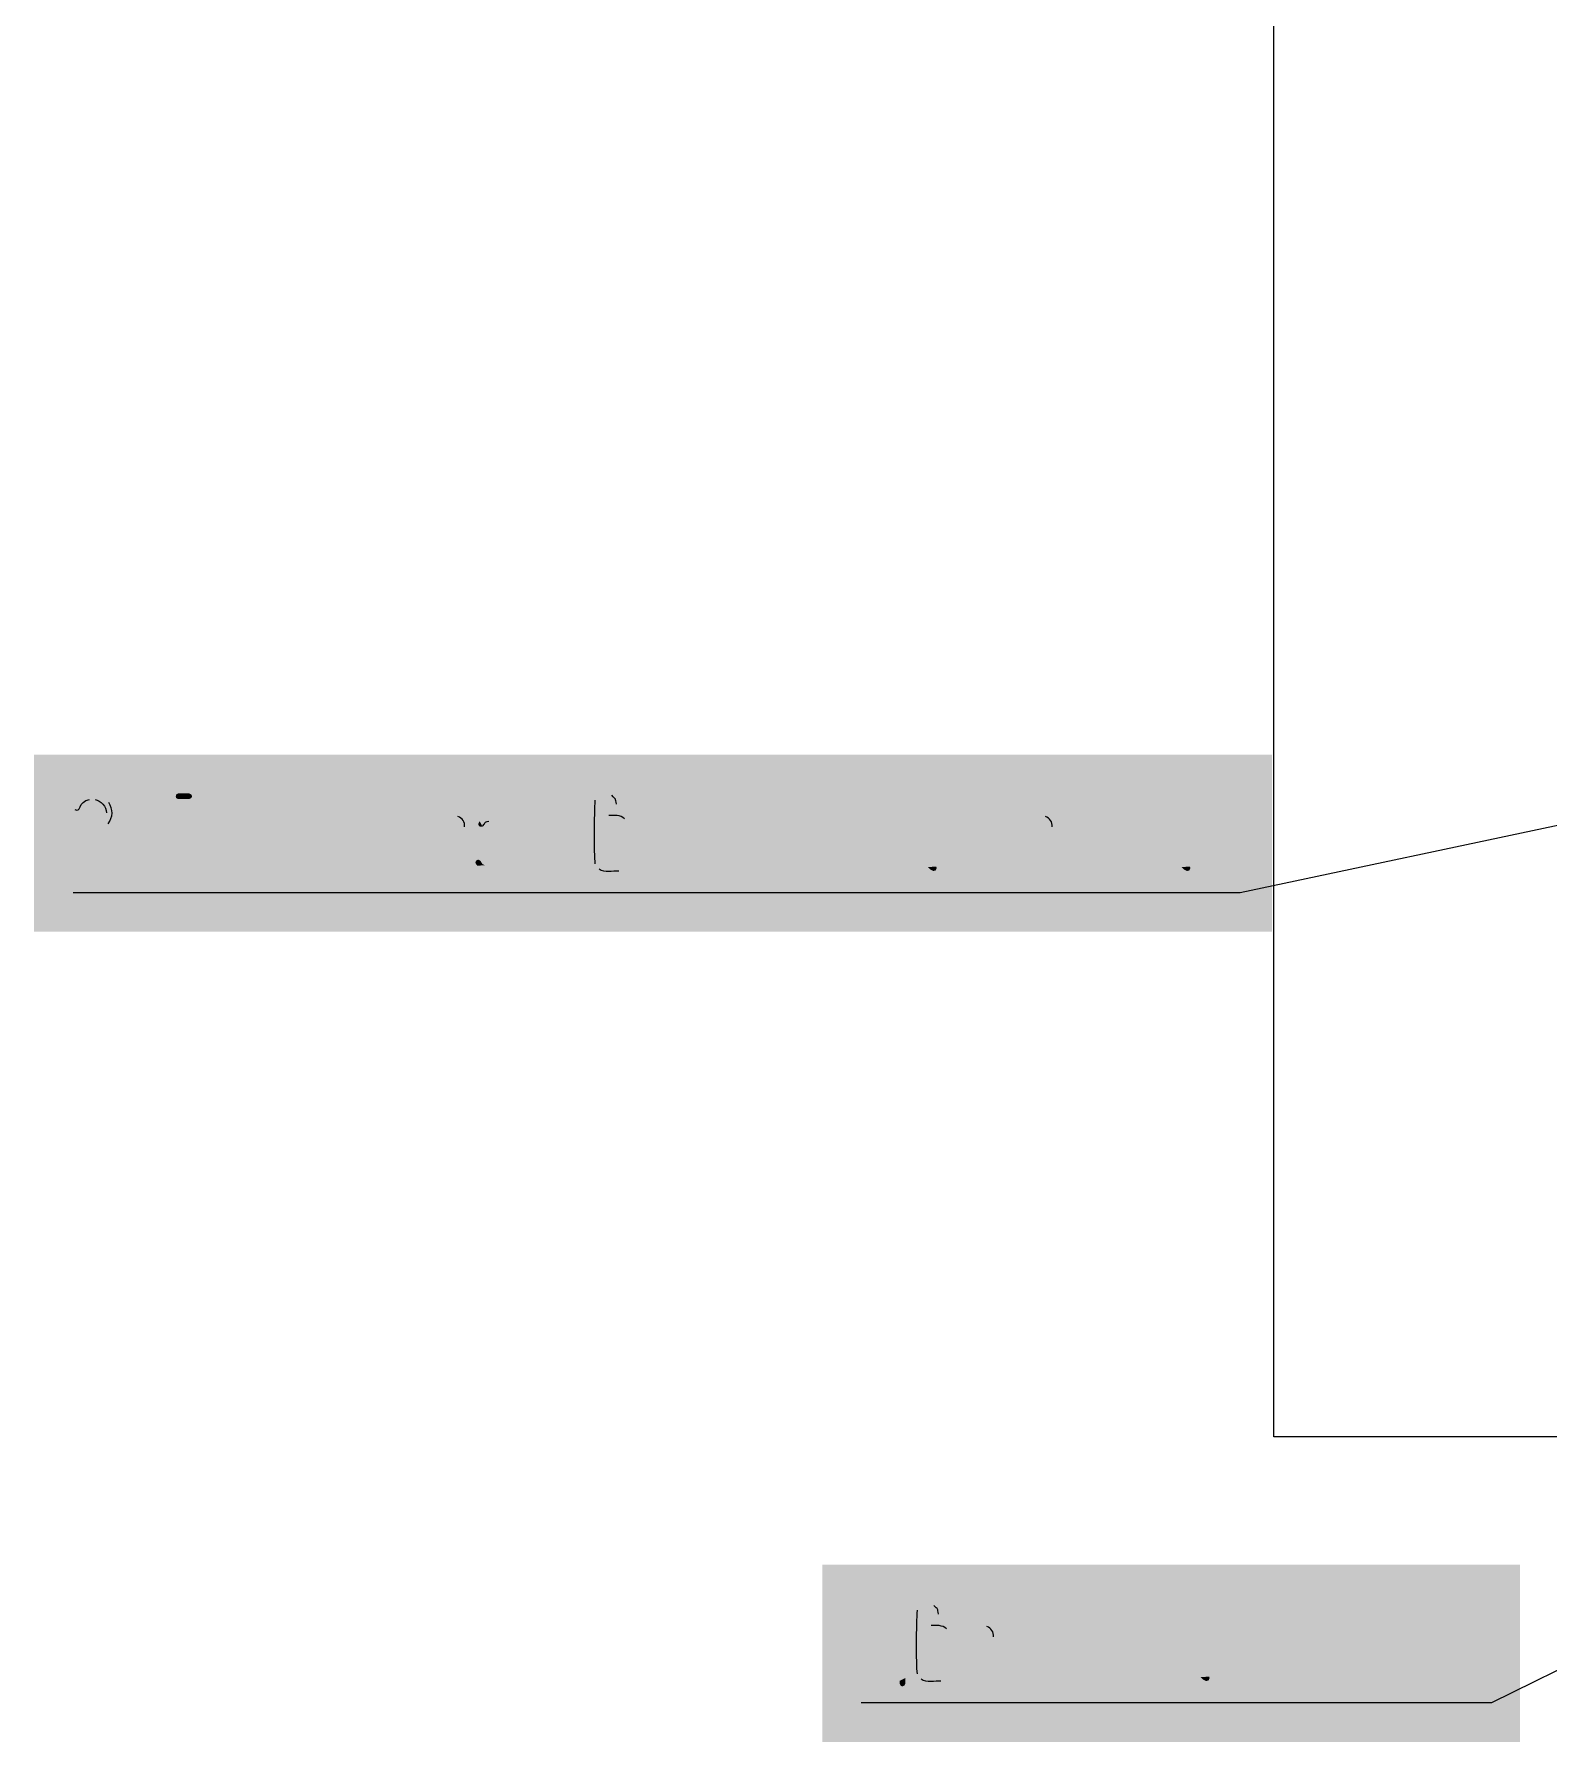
# Model space of a CAD drawing. Header units: millimetres. Extents: x -211 to 10565, y -2293 to 2244.
# Drawn here: x 4495.8 to 4564.2, y -593 to -515.9 of the extents above; entities that cross this region are included whole.
import ezdxf

# ---------------------------------------------------------------- set-up
doc = ezdxf.new("R2010")
doc.units = ezdxf.units.MM
doc.layers.add('PDF _Геометрия', color=7, linetype='Continuous')
doc.layers.add('PDF _Сплошная заливка', color=7, linetype='Continuous')

msp = doc.modelspace()

# ---------------------------------------------------------------- hatches: boundary and pattern name
at = {"layer": 'PDF _Сплошная заливка', "transparency": 33554559}
h = msp.add_hatch(color=256, dxfattribs=at)
h.paths.add_polyline_path([(4499.054, -550.441), (4498.44, -550.441), (4498.482, -550.441), (4498.588, -550.462)], flags=0)
h.paths.add_polyline_path([(4499.096, -551.055), (4499.096, -551.139), (4499.075, -551.224), (4499.033, -551.33), (4498.969, -551.415), (4497.615, -553.488), (4497.594, -553.552), (4497.636, -553.636), (4497.721, -553.679), (4499.202, -553.679), (4499.287, -553.636), (4499.329, -553.552), (4499.287, -553.467), (4499.202, -553.425), (4497.953, -553.425), (4499.181, -551.563)], flags=0)
h.paths.add_polyline_path([(4499.202, -550.589), (4499.138, -550.505)], flags=0)
h = msp.add_hatch(color=256, dxfattribs=at)
h.paths.add_polyline_path([(4498.419, -550.187), (4498.334, -550.187), (4498.228, -550.208), (4498.144, -550.23), (4498.059, -550.272), (4497.975, -550.335), (4497.911, -550.378), (4497.784, -550.505), (4497.721, -550.589), (4497.678, -550.674), (4497.636, -550.78), (4497.636, -550.822), (4497.678, -550.907)], flags=0)
h.paths.add_polyline_path([(4498.334, -550.462), (4498.44, -550.441), (4499.054, -550.441), (4498.884, -550.314), (4498.715, -550.23), (4498.609, -550.208), (4498.525, -550.187)], flags=0)
for points in [[(4502.841, -550.187), (4502.334, -550.187), (4502.249, -550.23), (4502.228, -550.314), (4502.249, -550.399), (4502.334, -550.441), (4502.841, -550.441), (4502.926, -550.399), (4502.968, -550.314), (4502.926, -550.23)], [(4510.311, -550.187), (4509.422, -550.187), (4509.338, -550.23), (4509.317, -550.314), (4509.338, -550.399), (4509.444, -550.441), (4510.311, -550.441), (4510.396, -550.462), (4510.48, -550.505), (4510.544, -550.589), (4510.565, -550.695), (4510.565, -551.182), (4509.803, -551.182), (4509.719, -551.203), (4509.613, -551.224), (4509.528, -551.266), (4509.465, -551.33), (4509.401, -551.415), (4510.565, -551.436), (4510.565, -553.171), (4510.544, -553.277), (4510.48, -553.361), (4510.396, -553.404), (4510.311, -553.425), (4509.803, -553.425), (4509.401, -553.446), (4509.465, -553.531), (4509.528, -553.594), (4509.613, -553.636), (4509.719, -553.679), (4510.417, -553.679), (4510.586, -553.594), (4510.671, -553.531), (4510.713, -553.467), (4510.777, -553.383), (4510.798, -553.277), (4510.798, -550.589), (4510.777, -550.505), (4510.734, -550.42), (4510.65, -550.335), (4510.586, -550.272), (4510.502, -550.23), (4510.396, -550.208)], [(4518.648, -550.187), (4517.76, -550.187), (4517.675, -550.23), (4517.654, -550.314), (4517.675, -550.399), (4517.781, -550.441), (4518.648, -550.441), (4518.733, -550.462), (4518.818, -550.505), (4518.881, -550.589), (4518.902, -550.695), (4518.902, -551.182), (4518.14, -551.182), (4518.056, -551.203), (4517.95, -551.224), (4517.865, -551.266), (4517.802, -551.33), (4517.738, -551.415), (4518.902, -551.436), (4518.902, -553.171), (4518.881, -553.277), (4518.818, -553.361), (4518.733, -553.404), (4518.648, -553.425), (4518.14, -553.425), (4517.738, -553.446), (4517.802, -553.531), (4517.865, -553.594), (4517.95, -553.636), (4518.056, -553.679), (4518.754, -553.679), (4518.839, -553.636), (4518.923, -553.594), (4519.008, -553.531), (4519.05, -553.467), (4519.114, -553.383), (4519.135, -553.277), (4519.135, -550.589), (4519.114, -550.505), (4519.072, -550.42), (4518.987, -550.335), (4518.923, -550.272), (4518.839, -550.23), (4518.733, -550.208)], [(4530.329, -550.187), (4529.44, -550.187), (4529.355, -550.23), (4529.334, -550.314), (4529.355, -550.399), (4529.461, -550.441), (4530.329, -550.441), (4530.413, -550.462), (4530.498, -550.505), (4530.562, -550.589), (4530.583, -550.695), (4530.583, -551.182), (4529.821, -551.182), (4529.736, -551.203), (4529.631, -551.224), (4529.546, -551.266), (4529.482, -551.33), (4529.419, -551.415), (4530.583, -551.436), (4530.583, -553.171), (4530.562, -553.277), (4530.498, -553.361), (4530.413, -553.404), (4530.329, -553.425), (4529.821, -553.425), (4529.419, -553.446), (4529.482, -553.531), (4529.546, -553.594), (4529.631, -553.636), (4529.736, -553.679), (4530.435, -553.679), (4530.604, -553.594), (4530.689, -553.531), (4530.731, -553.467), (4530.794, -553.383), (4530.816, -553.277), (4530.816, -550.589), (4530.794, -550.505), (4530.752, -550.42), (4530.667, -550.335), (4530.604, -550.272), (4530.519, -550.23), (4530.413, -550.208)], [(4545.268, -550.187), (4544.379, -550.187), (4544.295, -550.23), (4544.274, -550.314), (4544.295, -550.399), (4544.401, -550.441), (4545.268, -550.441), (4545.353, -550.462), (4545.437, -550.505), (4545.501, -550.589), (4545.522, -550.695), (4545.522, -551.182), (4544.76, -551.182), (4544.676, -551.203), (4544.57, -551.224), (4544.485, -551.266), (4544.422, -551.33), (4544.358, -551.415), (4545.522, -551.436), (4545.522, -553.171), (4545.501, -553.277), (4545.437, -553.361), (4545.353, -553.404), (4545.268, -553.425), (4544.76, -553.425), (4544.358, -553.446), (4544.422, -553.531), (4544.485, -553.594), (4544.57, -553.636), (4544.676, -553.679), (4545.374, -553.679), (4545.543, -553.594), (4545.628, -553.531), (4545.67, -553.467), (4545.734, -553.383), (4545.755, -553.277), (4545.755, -550.589), (4545.734, -550.505), (4545.691, -550.42), (4545.543, -550.272), (4545.459, -550.23), (4545.353, -550.208)], [(4499.921, -551.415), (4499.837, -551.584), (4499.837, -553.277), (4499.858, -553.361), (4499.921, -553.467), (4500.323, -553.425), (4500.239, -553.404), (4500.154, -553.361), (4500.091, -553.277), (4500.091, -551.584), (4500.154, -551.52), (4500.239, -551.457), (4500.323, -551.436), (4500.831, -551.436)], [(4500.831, -551.182), (4500.323, -551.182), (4500.218, -551.203), (4500.133, -551.224), (4500.048, -551.266), (4499.964, -551.351), (4499.921, -551.415), (4500.831, -551.436), (4500.916, -551.457), (4501.001, -551.52), (4501.064, -551.584), (4501.085, -551.69), (4501.085, -553.171), (4501.064, -553.277), (4501.001, -553.361), (4500.916, -553.404), (4500.831, -553.425), (4500.323, -553.425), (4499.921, -553.467), (4500.048, -553.594), (4500.218, -553.679), (4500.916, -553.679), (4501.022, -553.636), (4501.106, -553.594), (4501.191, -553.531), (4501.233, -553.467), (4501.297, -553.383), (4501.318, -553.277), (4501.318, -551.584), (4501.297, -551.499), (4501.254, -551.415), (4501.191, -551.33), (4501.106, -551.266), (4501.022, -551.224), (4500.937, -551.203)], [(4501.974, -551.182), (4501.889, -551.224), (4501.847, -551.309), (4501.847, -553.277), (4501.868, -553.361), (4501.932, -553.446), (4502.334, -553.425), (4502.249, -553.404), (4502.164, -553.361), (4502.101, -553.277), (4502.101, -551.309), (4502.059, -551.224)], [(4503.201, -551.182), (4503.117, -551.224), (4503.095, -551.309), (4503.095, -553.425), (4502.334, -553.425), (4501.932, -553.446), (4501.995, -553.531), (4502.059, -553.594), (4502.143, -553.636), (4502.249, -553.679), (4503.244, -553.679), (4503.307, -553.636), (4503.328, -553.552), (4503.328, -551.309), (4503.286, -551.224)], [(4506.312, -551.182), (4505.423, -551.182), (4505.338, -551.224), (4505.317, -551.309), (4505.317, -553.552), (4505.36, -553.658), (4505.444, -553.679), (4505.529, -553.658), (4505.529, -553.636), (4505.571, -553.552), (4505.571, -551.436), (4506.312, -551.436), (4506.735, -551.415), (4506.672, -551.33), (4506.587, -551.266), (4506.502, -551.224), (4506.418, -551.203)], [(4506.735, -551.415), (4506.312, -551.436), (4506.396, -551.457), (4506.481, -551.52), (4506.545, -551.584), (4506.566, -551.69), (4506.566, -553.552), (4506.587, -553.658), (4506.672, -553.679), (4506.777, -553.658), (4506.777, -553.636), (4506.798, -553.552), (4506.798, -551.584), (4506.777, -551.499)], [(4507.391, -551.415), (4507.306, -551.584), (4507.306, -553.277), (4507.327, -553.361), (4507.391, -553.467), (4507.793, -553.425), (4507.708, -553.404), (4507.624, -553.361), (4507.56, -553.277), (4507.56, -551.584), (4507.624, -551.52), (4507.708, -551.457), (4507.793, -551.436), (4508.301, -551.436)], [(4508.301, -551.182), (4507.793, -551.182), (4507.687, -551.203), (4507.603, -551.224), (4507.518, -551.266), (4507.433, -551.351), (4507.391, -551.415), (4508.301, -551.436), (4508.385, -551.457), (4508.47, -551.52), (4508.534, -551.584), (4508.555, -551.69), (4508.555, -553.171), (4508.534, -553.277), (4508.47, -553.361), (4508.385, -553.404), (4508.301, -553.425), (4507.793, -553.425), (4507.391, -553.467), (4507.518, -553.594), (4507.603, -553.636), (4507.687, -553.679), (4508.385, -553.679), (4508.491, -553.636), (4508.576, -553.594), (4508.661, -553.531), (4508.703, -553.467), (4508.766, -553.383), (4508.788, -553.277), (4508.788, -551.584), (4508.766, -551.499), (4508.724, -551.415), (4508.661, -551.33), (4508.576, -551.266), (4508.491, -551.224), (4508.407, -551.203)], [(4509.401, -551.415), (4509.317, -551.584), (4509.317, -553.277), (4509.338, -553.361), (4509.401, -553.446), (4509.803, -553.425), (4509.719, -553.404), (4509.634, -553.361), (4509.57, -553.277), (4509.57, -551.584), (4509.634, -551.52), (4509.719, -551.457), (4509.803, -551.436), (4510.565, -551.436)], [(4511.919, -551.182), (4511.411, -551.182), (4511.327, -551.245), (4511.306, -551.309), (4511.327, -551.393), (4511.327, -551.415), (4511.433, -551.436), (4511.792, -551.436), (4511.792, -553.573), (4511.835, -553.658), (4511.919, -553.679), (4512.893, -553.679), (4512.977, -553.636), (4513.062, -553.594), (4513.147, -553.531), (4513.21, -553.467), (4512.046, -553.425), (4512.046, -552.557), (4512.787, -552.557), (4513.21, -552.536), (4513.147, -552.451), (4513.083, -552.388), (4512.998, -552.346), (4512.893, -552.324), (4512.787, -552.303), (4512.046, -552.303), (4512.046, -551.288), (4512.004, -551.224)], [(4513.866, -551.415), (4513.781, -551.584), (4513.781, -553.277), (4513.803, -553.383), (4513.866, -553.467), (4513.993, -553.594), (4514.078, -553.636), (4514.183, -553.679), (4515.157, -553.679), (4515.241, -553.636), (4515.263, -553.552), (4515.22, -553.467), (4515.136, -553.425), (4514.268, -553.425), (4514.183, -553.404), (4514.099, -553.361), (4514.035, -553.277), (4514.035, -552.557), (4515.178, -552.557), (4515.241, -552.515), (4515.263, -552.43), (4514.035, -552.303), (4514.035, -551.584), (4514.099, -551.52), (4514.183, -551.457), (4514.268, -551.436), (4514.776, -551.436)], [(4516.617, -551.182), (4516.363, -551.182), (4516.151, -551.224), (4516.067, -551.288), (4515.982, -551.351), (4515.94, -551.436), (4516.617, -551.436), (4516.723, -551.457), (4516.807, -551.52), (4516.871, -551.605), (4516.892, -551.69), (4516.892, -552.071), (4516.871, -552.155), (4516.807, -552.24), (4516.786, -552.24), (4516.702, -552.282), (4516.617, -552.303), (4516.342, -552.303), (4516.278, -552.367), (4516.236, -552.43), (4516.278, -552.515), (4516.363, -552.557), (4516.617, -552.557), (4516.723, -552.578), (4516.807, -552.642), (4516.871, -552.705), (4516.892, -552.811), (4516.892, -553.192), (4516.871, -553.277), (4516.807, -553.361), (4516.786, -553.361), (4516.702, -553.404), (4516.617, -553.425), (4516.236, -553.425), (4515.834, -553.446), (4515.876, -553.531), (4515.961, -553.594), (4516.13, -553.679), (4516.702, -553.679), (4516.913, -553.594), (4516.977, -553.531), (4517.104, -553.361), (4517.125, -553.277), (4517.125, -552.684), (4517.04, -552.515), (4516.955, -552.43), (4516.977, -552.43), (4517.04, -552.346), (4517.082, -552.282), (4517.104, -552.261), (4517.125, -552.176), (4517.125, -551.584), (4517.104, -551.499), (4516.977, -551.33), (4516.892, -551.266), (4516.807, -551.224), (4516.702, -551.203)], [(4517.738, -551.415), (4517.654, -551.584), (4517.654, -553.277), (4517.675, -553.361), (4517.738, -553.446), (4518.14, -553.425), (4518.056, -553.404), (4517.971, -553.361), (4517.908, -553.277), (4517.908, -551.584), (4517.971, -551.52), (4518.056, -551.457), (4518.14, -551.436), (4518.902, -551.436)], [(4523.24, -551.182), (4523.155, -551.224), (4523.113, -551.309), (4523.113, -553.573), (4523.155, -553.658), (4523.24, -553.679), (4523.96, -553.679), (4524.044, -553.636), (4524.129, -553.594), (4524.213, -553.531), (4524.277, -553.467), (4523.367, -553.425), (4523.367, -552.557), (4523.854, -552.557), (4524.277, -552.536), (4524.213, -552.451), (4524.129, -552.388), (4524.044, -552.346), (4523.96, -552.324), (4523.854, -552.303), (4523.367, -552.303), (4523.367, -551.309), (4523.325, -551.224)], [(4524.721, -551.182), (4524.637, -551.224), (4524.594, -551.309), (4524.594, -553.573), (4524.637, -553.658), (4524.721, -553.679), (4524.806, -553.658), (4524.827, -553.636), (4524.848, -553.552), (4524.848, -551.309), (4524.806, -551.224)], [(4525.483, -551.182), (4525.377, -551.224), (4525.356, -551.309), (4525.356, -551.372), (4525.949, -552.43), (4526.097, -552.684), (4526.605, -553.615), (4526.626, -553.636), (4526.71, -553.679), (4526.816, -553.636), (4526.837, -553.552), (4526.837, -553.488), (4526.245, -552.43), (4526.097, -552.176), (4525.589, -551.245), (4525.568, -551.224)], [(4526.71, -551.182), (4526.647, -551.203), (4526.605, -551.245), (4526.097, -552.176), (4526.245, -552.43), (4526.837, -551.372), (4526.837, -551.309), (4526.816, -551.224)], [(4527.43, -551.415), (4527.345, -551.584), (4527.345, -553.277), (4527.366, -553.361), (4527.43, -553.467), (4527.832, -553.425), (4527.747, -553.404), (4527.663, -553.361), (4527.599, -553.277), (4527.599, -551.584), (4527.663, -551.52), (4527.747, -551.457), (4527.832, -551.436), (4528.34, -551.436)], [(4528.34, -551.182), (4527.832, -551.182), (4527.726, -551.203), (4527.641, -551.224), (4527.557, -551.266), (4527.472, -551.351), (4527.43, -551.415), (4528.34, -551.436), (4528.424, -551.457), (4528.509, -551.52), (4528.573, -551.584), (4528.594, -551.69), (4528.594, -553.171), (4528.573, -553.277), (4528.509, -553.361), (4528.424, -553.404), (4528.34, -553.425), (4527.832, -553.425), (4527.43, -553.467), (4527.557, -553.594), (4527.726, -553.679), (4528.424, -553.679), (4528.53, -553.636), (4528.615, -553.594), (4528.7, -553.531), (4528.742, -553.467), (4528.805, -553.383), (4528.826, -553.277), (4528.826, -551.584), (4528.805, -551.499), (4528.763, -551.415), (4528.7, -551.33), (4528.615, -551.266), (4528.53, -551.224), (4528.446, -551.203)], [(4529.419, -551.415), (4529.334, -551.584), (4529.334, -553.277), (4529.355, -553.361), (4529.419, -553.446), (4529.821, -553.425), (4529.736, -553.404), (4529.652, -553.361), (4529.588, -553.277), (4529.588, -551.584), (4529.652, -551.52), (4529.736, -551.457), (4529.821, -551.436), (4530.583, -551.436)], [(4532.953, -551.182), (4532.868, -551.224), (4532.826, -551.309), (4532.826, -553.552), (4532.868, -553.658), (4532.953, -553.679), (4533.037, -553.658), (4533.037, -553.636), (4533.08, -553.552), (4533.08, -552.557), (4534.074, -552.557), (4533.08, -552.303), (4533.08, -551.309), (4533.037, -551.224)], [(4534.18, -551.182), (4534.095, -551.224), (4534.074, -551.309), (4534.074, -552.303), (4533.08, -552.303), (4534.074, -552.557), (4534.074, -553.552), (4534.095, -553.658), (4534.18, -553.679), (4534.286, -553.658), (4534.286, -553.636), (4534.307, -553.552), (4534.307, -551.309), (4534.265, -551.224)], [(4534.9, -551.415), (4534.815, -551.584), (4534.815, -553.277), (4534.836, -553.361), (4534.9, -553.467), (4535.026, -553.594), (4535.111, -553.636), (4535.196, -553.679), (4535.831, -553.679), (4535.936, -553.658), (4536.021, -553.636), (4536.106, -553.573), (4536.169, -553.509), (4536.55, -553.488), (4536.465, -553.446), (4535.302, -553.425), (4535.217, -553.404), (4535.132, -553.361), (4535.069, -553.277), (4535.069, -551.584), (4535.132, -551.52), (4535.217, -551.457), (4535.302, -551.436), (4536.063, -551.436)], [(4536.169, -551.182), (4535.302, -551.182), (4535.196, -551.203), (4535.111, -551.224), (4535.026, -551.266), (4534.942, -551.351), (4534.9, -551.415), (4536.063, -551.436), (4536.063, -553.171), (4536.042, -553.277), (4535.979, -553.361), (4535.894, -553.404), (4535.809, -553.425), (4535.302, -553.425), (4536.465, -553.446), (4536.423, -553.404), (4536.338, -553.34), (4536.317, -553.277), (4536.296, -553.171), (4536.296, -551.288), (4536.275, -551.224)], [(4538.412, -551.182), (4538.327, -551.224), (4538.285, -551.309), (4538.285, -552.155), (4538.306, -552.261), (4538.37, -552.346), (4538.772, -552.303), (4538.687, -552.282), (4538.603, -552.24), (4538.539, -552.155), (4538.539, -551.309), (4538.497, -551.224)], [(4539.639, -551.182), (4539.555, -551.224), (4539.534, -551.309), (4539.534, -552.303), (4538.772, -552.303), (4538.37, -552.346), (4538.497, -552.473), (4538.666, -552.557), (4539.534, -552.557), (4539.534, -553.573), (4539.555, -553.658), (4539.639, -553.679), (4539.745, -553.658), (4539.745, -553.636), (4539.766, -553.552), (4539.766, -551.309), (4539.724, -551.224)], [(4540.38, -551.415), (4540.295, -551.584), (4540.295, -553.277), (4540.317, -553.383), (4540.38, -553.467), (4540.507, -553.594), (4540.592, -553.636), (4540.697, -553.679), (4541.671, -553.679), (4541.755, -553.636), (4541.777, -553.552), (4541.734, -553.467), (4541.65, -553.425), (4540.782, -553.425), (4540.697, -553.404), (4540.613, -553.361), (4540.549, -553.277), (4540.549, -552.557), (4541.692, -552.557), (4541.755, -552.515), (4541.777, -552.43), (4540.549, -552.303), (4540.549, -551.584), (4540.613, -551.52), (4540.697, -551.457), (4540.782, -551.436), (4541.29, -551.436)], [(4543.279, -551.182), (4542.39, -551.182), (4542.306, -551.224), (4542.284, -551.309), (4542.284, -554.546), (4542.327, -554.631), (4542.411, -554.673), (4542.496, -554.631), (4542.538, -554.546), (4542.538, -553.679), (4543.385, -553.679), (4543.554, -553.594), (4543.639, -553.531), (4543.681, -553.467), (4542.538, -553.425), (4542.538, -551.436), (4543.279, -551.436), (4543.681, -551.415), (4543.618, -551.33), (4543.554, -551.266), (4543.469, -551.224), (4543.385, -551.203)], [(4543.681, -551.415), (4543.279, -551.436), (4543.364, -551.457), (4543.448, -551.52), (4543.512, -551.584), (4543.533, -551.69), (4543.533, -553.171), (4543.512, -553.277), (4543.448, -553.361), (4543.364, -553.404), (4543.279, -553.425), (4542.538, -553.425), (4543.681, -553.467), (4543.745, -553.383), (4543.766, -553.277), (4543.766, -551.584), (4543.745, -551.499)], [(4544.358, -551.415), (4544.274, -551.584), (4544.274, -553.277), (4544.295, -553.361), (4544.358, -553.446), (4544.76, -553.425), (4544.676, -553.404), (4544.591, -553.361), (4544.528, -553.277), (4544.528, -551.584), (4544.591, -551.52), (4544.676, -551.457), (4544.76, -551.436), (4545.522, -551.436)], [(4546.347, -551.415), (4546.263, -551.584), (4546.263, -553.277), (4546.284, -553.361), (4546.347, -553.467), (4546.474, -553.594), (4546.644, -553.679), (4547.278, -553.679), (4547.384, -553.658), (4547.469, -553.636), (4547.553, -553.573), (4547.617, -553.509), (4547.998, -553.488), (4547.913, -553.446), (4546.749, -553.425), (4546.665, -553.404), (4546.58, -553.361), (4546.517, -553.277), (4546.517, -551.584), (4546.58, -551.52), (4546.665, -551.457), (4546.749, -551.436), (4547.511, -551.436)], [(4547.617, -551.182), (4546.749, -551.182), (4546.644, -551.203), (4546.559, -551.224), (4546.474, -551.266), (4546.39, -551.351), (4546.347, -551.415), (4547.511, -551.436), (4547.511, -553.171), (4547.49, -553.277), (4547.426, -553.361), (4547.342, -553.404), (4547.257, -553.425), (4546.749, -553.425), (4547.913, -553.446), (4547.871, -553.404), (4547.786, -553.34), (4547.765, -553.277), (4547.744, -553.171), (4547.744, -551.288), (4547.723, -551.224)], [(4548.379, -551.182), (4548.294, -551.224), (4548.252, -551.309), (4548.252, -553.573), (4548.294, -553.658), (4548.379, -553.679), (4548.463, -553.658), (4548.463, -553.636), (4548.506, -553.552), (4548.506, -552.748), (4548.76, -552.451), (4548.506, -552.367), (4548.506, -551.309), (4548.463, -551.224)], [(4549.627, -551.182), (4549.606, -551.182), (4549.521, -551.224), (4548.506, -552.367), (4548.76, -552.451), (4549.521, -553.615), (4549.564, -553.658), (4549.606, -553.679), (4549.712, -553.636), (4549.733, -553.552), (4549.733, -553.488), (4548.95, -552.24), (4549.712, -551.393), (4549.754, -551.309), (4549.712, -551.224)], [(4513.21, -552.536), (4512.787, -552.557), (4512.893, -552.578), (4512.977, -552.621), (4513.02, -552.705), (4513.041, -552.811), (4513.041, -553.171), (4513.02, -553.277), (4512.977, -553.361), (4512.893, -553.404), (4512.787, -553.425), (4512.046, -553.425), (4513.21, -553.467), (4513.252, -553.383), (4513.295, -553.171), (4513.295, -552.811), (4513.274, -552.705), (4513.252, -552.621)], [(4524.277, -552.536), (4523.854, -552.557), (4523.96, -552.578), (4524.023, -552.621), (4524.087, -552.705), (4524.108, -552.811), (4524.108, -553.171), (4524.087, -553.277), (4524.023, -553.361), (4523.96, -553.404), (4523.854, -553.425), (4523.367, -553.425), (4524.277, -553.467), (4524.319, -553.383), (4524.362, -553.171), (4524.362, -552.811), (4524.34, -552.705), (4524.319, -552.621)], [(4525.949, -552.43), (4525.356, -553.488), (4525.356, -553.552), (4525.377, -553.636), (4525.483, -553.679), (4525.547, -553.658), (4525.589, -553.615), (4526.097, -552.684)], [(4515.876, -553.171), (4515.792, -553.213), (4515.749, -553.298), (4515.77, -553.34), (4515.77, -553.361), (4515.834, -553.446), (4516.236, -553.425), (4516.173, -553.425), (4516.088, -553.383), (4516.046, -553.34), (4516.003, -553.256), (4515.961, -553.213)], [(4536.55, -553.488), (4536.169, -553.509), (4536.211, -553.552), (4536.275, -553.615), (4536.402, -553.679), (4536.444, -553.679), (4536.529, -553.658), (4536.571, -553.552)], [(4547.998, -553.488), (4547.617, -553.509), (4547.723, -553.615), (4547.765, -553.636), (4547.85, -553.679), (4547.892, -553.679), (4547.977, -553.658), (4548.019, -553.552)], [(4534.9, -586.858), (4534.646, -586.985), (4534.646, -589.969), (4533.27, -589.969), (4533.186, -590.011), (4533.164, -590.096), (4533.164, -590.35), (4533.207, -590.434), (4533.291, -590.477), (4533.376, -590.434), (4533.418, -590.35), (4533.418, -590.223), (4534.9, -590.223), (4535.153, -590.096), (4535.153, -590.075), (4535.111, -589.99), (4535.026, -589.969), (4534.9, -589.969)], [(4534.773, -586.731), (4533.778, -586.731), (4533.715, -586.752), (4533.693, -586.774), (4533.651, -586.858), (4533.418, -589.969), (4533.672, -589.969), (4533.905, -586.985), (4534.646, -586.985), (4534.9, -586.858), (4534.9, -586.837), (4534.857, -586.752)], [(4540.634, -587.726), (4539.745, -587.726), (4539.661, -587.768), (4539.639, -587.853), (4539.639, -591.09), (4539.682, -591.175), (4539.766, -591.217), (4539.851, -591.175), (4539.893, -591.09), (4539.893, -590.223), (4540.74, -590.223), (4540.909, -590.138), (4540.994, -590.075), (4541.036, -590.011), (4539.893, -589.969), (4539.893, -587.98), (4540.634, -587.98), (4541.036, -587.959), (4540.973, -587.874), (4540.909, -587.811), (4540.824, -587.768), (4540.74, -587.747)], [(4541.777, -587.726), (4541.692, -587.768), (4541.65, -587.853), (4541.65, -590.117), (4541.692, -590.202), (4541.777, -590.223), (4542.729, -590.223), (4542.835, -590.18), (4542.919, -590.138), (4543.004, -590.075), (4543.046, -590.011), (4541.904, -589.969), (4541.904, -589.101), (4542.644, -589.101), (4543.067, -589.08), (4543.004, -588.995), (4542.919, -588.932), (4542.835, -588.89), (4542.75, -588.869), (4542.644, -588.847), (4541.904, -588.847), (4541.904, -587.853), (4541.861, -587.768)], [(4545.247, -587.726), (4545.162, -587.768), (4545.12, -587.853), (4545.12, -590.096), (4545.162, -590.202), (4545.247, -590.223), (4545.332, -590.202), (4545.332, -590.18), (4545.374, -590.096), (4545.374, -589.101), (4546.368, -589.101), (4545.374, -588.847), (4545.374, -587.853), (4545.332, -587.768)], [(4546.474, -587.726), (4546.39, -587.768), (4546.368, -587.853), (4546.368, -588.847), (4545.374, -588.847), (4546.368, -589.101), (4546.368, -590.096), (4546.39, -590.202), (4546.474, -590.223), (4546.58, -590.202), (4546.58, -590.18), (4546.601, -590.096), (4546.601, -587.853), (4546.559, -587.768)], [(4548.485, -587.726), (4547.617, -587.726), (4547.511, -587.747), (4547.426, -587.768), (4547.342, -587.811), (4547.257, -587.895), (4547.215, -587.959), (4548.379, -587.98), (4548.379, -589.715), (4548.358, -589.821), (4548.294, -589.905), (4548.209, -589.948), (4548.125, -589.969), (4547.617, -589.969), (4548.781, -589.99), (4548.738, -589.948), (4548.654, -589.884), (4548.633, -589.821), (4548.611, -589.715), (4548.611, -587.832), (4548.59, -587.768)], [(4550.728, -587.726), (4550.643, -587.768), (4550.601, -587.853), (4550.601, -590.117), (4550.643, -590.202), (4550.728, -590.223), (4550.812, -590.202), (4550.812, -590.18), (4550.854, -590.096), (4550.854, -589.292), (4551.108, -588.995), (4550.854, -588.911), (4550.854, -587.853), (4550.812, -587.768)], [(4551.976, -587.726), (4551.955, -587.726), (4551.87, -587.768), (4550.854, -588.911), (4551.108, -588.995), (4551.87, -590.159), (4551.912, -590.202), (4551.955, -590.223), (4552.061, -590.18), (4552.082, -590.096), (4552.082, -590.032), (4551.299, -588.784), (4552.061, -587.937), (4552.103, -587.853), (4552.061, -587.768)], [(4553.605, -587.726), (4552.717, -587.726), (4552.632, -587.768), (4552.611, -587.853), (4552.611, -591.09), (4552.653, -591.175), (4552.738, -591.217), (4552.822, -591.175), (4552.865, -591.09), (4552.865, -590.223), (4553.711, -590.223), (4553.88, -590.138), (4553.965, -590.075), (4554.007, -590.011), (4552.865, -589.969), (4552.865, -587.98), (4553.605, -587.98), (4554.007, -587.959), (4553.944, -587.874), (4553.88, -587.811), (4553.796, -587.768), (4553.711, -587.747)], [(4554.727, -587.726), (4554.642, -587.768), (4554.6, -587.853), (4554.6, -590.117), (4554.642, -590.202), (4554.727, -590.223), (4555.446, -590.223), (4555.616, -590.138), (4555.7, -590.075), (4555.764, -590.011), (4554.854, -589.969), (4554.854, -589.101), (4555.34, -589.101), (4555.764, -589.08), (4555.7, -588.995), (4555.616, -588.932), (4555.531, -588.89), (4555.446, -588.869), (4555.34, -588.847), (4554.854, -588.847), (4554.854, -587.853), (4554.811, -587.768)], [(4556.208, -587.726), (4556.123, -587.768), (4556.081, -587.853), (4556.081, -590.117), (4556.123, -590.202), (4556.208, -590.223), (4556.293, -590.202), (4556.314, -590.18), (4556.335, -590.096), (4556.335, -587.853), (4556.293, -587.768)], [(4556.949, -587.726), (4556.864, -587.768), (4556.822, -587.853), (4556.822, -589.821), (4556.843, -589.927), (4556.906, -590.011), (4558.07, -589.969), (4557.308, -589.969), (4557.224, -589.948), (4557.139, -589.905), (4557.076, -589.821), (4557.076, -587.853), (4557.033, -587.768)], [(4558.938, -587.726), (4558.853, -587.768), (4558.811, -587.853), (4558.811, -589.969), (4558.07, -589.969), (4556.906, -590.011), (4557.033, -590.138), (4557.118, -590.18), (4557.224, -590.223), (4558.959, -590.223), (4559.022, -590.18), (4559.065, -590.096), (4559.065, -587.853), (4559.022, -587.768)], [(4557.943, -587.726), (4557.859, -587.768), (4557.816, -587.853), (4557.816, -589.969), (4557.308, -589.969), (4558.07, -589.969), (4558.07, -587.853), (4558.028, -587.768)], [(4559.678, -587.726), (4559.594, -587.768), (4559.551, -587.853), (4559.551, -589.821), (4559.573, -589.905), (4559.636, -589.99), (4560.038, -589.969), (4559.953, -589.948), (4559.869, -589.905), (4559.805, -589.821), (4559.805, -587.853), (4559.763, -587.768)], [(4560.906, -587.726), (4560.821, -587.768), (4560.8, -587.853), (4560.8, -589.969), (4560.038, -589.969), (4559.636, -589.99), (4559.7, -590.075), (4559.763, -590.138), (4559.848, -590.18), (4559.953, -590.223), (4560.8, -590.223), (4560.8, -590.709), (4560.779, -590.815), (4560.715, -590.9), (4560.652, -590.942), (4560.546, -590.963), (4559.784, -590.963), (4559.7, -591.006), (4559.678, -591.09), (4559.7, -591.175), (4559.805, -591.217), (4560.652, -591.217), (4560.821, -591.133), (4560.906, -591.069), (4560.948, -591.006), (4561.011, -590.921), (4561.033, -590.815), (4561.033, -587.853), (4560.99, -587.768)], [(4537.735, -587.959), (4537.65, -588.128), (4537.65, -589.821), (4537.672, -589.927), (4537.735, -590.011), (4537.862, -590.138), (4537.947, -590.18), (4538.052, -590.223), (4539.026, -590.223), (4539.11, -590.18), (4539.132, -590.096), (4539.089, -590.011), (4539.005, -589.969), (4538.137, -589.969), (4538.052, -589.948), (4537.968, -589.905), (4537.904, -589.821), (4537.904, -589.101), (4539.047, -589.101), (4539.11, -589.059), (4539.132, -588.974), (4537.904, -588.847), (4537.904, -588.128), (4537.968, -588.064), (4538.052, -588.001), (4538.137, -587.98), (4538.645, -587.98)], [(4541.036, -587.959), (4540.634, -587.98), (4540.719, -588.001), (4540.803, -588.064), (4540.867, -588.128), (4540.888, -588.234), (4540.888, -589.715), (4540.867, -589.821), (4540.803, -589.905), (4540.719, -589.948), (4540.634, -589.969), (4539.893, -589.969), (4541.036, -590.011), (4541.1, -589.927), (4541.121, -589.821), (4541.121, -588.128), (4541.1, -588.043)], [(4547.215, -587.959), (4547.13, -588.128), (4547.13, -589.821), (4547.151, -589.905), (4547.215, -590.011), (4547.342, -590.138), (4547.511, -590.223), (4548.146, -590.223), (4548.252, -590.202), (4548.336, -590.18), (4548.421, -590.117), (4548.485, -590.054), (4548.865, -590.032), (4548.781, -589.99), (4547.617, -589.969), (4547.532, -589.948), (4547.448, -589.905), (4547.384, -589.821), (4547.384, -588.128), (4547.448, -588.064), (4547.532, -588.001), (4547.617, -587.98), (4548.379, -587.98)], [(4554.007, -587.959), (4553.605, -587.98), (4553.69, -588.001), (4553.775, -588.064), (4553.838, -588.128), (4553.859, -588.234), (4553.859, -589.715), (4553.838, -589.821), (4553.775, -589.905), (4553.69, -589.948), (4553.605, -589.969), (4552.865, -589.969), (4554.007, -590.011), (4554.071, -589.927), (4554.092, -589.821), (4554.092, -588.128), (4554.071, -588.043)], [(4543.067, -589.08), (4542.644, -589.101), (4542.729, -589.122), (4542.814, -589.165), (4542.877, -589.249), (4542.898, -589.355), (4542.898, -589.715), (4542.877, -589.821), (4542.814, -589.905), (4542.729, -589.948), (4542.644, -589.969), (4541.904, -589.969), (4543.046, -590.011), (4543.11, -589.927), (4543.131, -589.821), (4543.131, -589.249), (4543.11, -589.165)], [(4555.764, -589.08), (4555.34, -589.101), (4555.446, -589.122), (4555.51, -589.165), (4555.573, -589.249), (4555.594, -589.355), (4555.594, -589.715), (4555.573, -589.821), (4555.51, -589.905), (4555.446, -589.948), (4555.34, -589.969), (4554.854, -589.969), (4555.764, -590.011), (4555.806, -589.927), (4555.848, -589.715), (4555.848, -589.355), (4555.827, -589.249), (4555.806, -589.165)], [(4535.153, -590.096), (4534.9, -590.223), (4534.9, -590.35), (4534.942, -590.434), (4535.026, -590.477), (4535.111, -590.434), (4535.153, -590.35)], [(4548.865, -590.032), (4548.485, -590.054), (4548.59, -590.159), (4548.717, -590.223), (4548.76, -590.223), (4548.844, -590.202), (4548.887, -590.096)]]:
    msp.add_hatch(color=256, dxfattribs=at).paths.add_polyline_path(points)
h = msp.add_hatch(color=256, dxfattribs=at)
h.paths.add_polyline_path([(4521.209, -550.399), (4521.145, -550.484)], flags=0)
h.paths.add_polyline_path([(4521.145, -553.361), (4521.209, -553.446), (4521.611, -553.425), (4521.526, -553.404), (4521.441, -553.361), (4521.378, -553.277), (4521.378, -551.584), (4521.441, -551.52), (4521.526, -551.457), (4521.611, -551.436), (4522.119, -551.436), (4522.542, -551.415), (4522.478, -551.33)], flags=0)
h.paths.add_polyline_path([(4521.78, -551.182), (4521.378, -551.182), (4521.378, -550.589), (4521.441, -550.505), (4521.526, -550.462), (4521.611, -550.441)], flags=0)
h = msp.add_hatch(color=256, dxfattribs=at)
h.paths.add_polyline_path([(4521.611, -550.187), (4521.547, -550.187), (4521.441, -550.23), (4521.357, -550.251), (4521.272, -550.314), (4521.251, -550.335), (4521.209, -550.399), (4521.611, -550.441), (4521.717, -550.462), (4521.801, -550.505), (4521.844, -550.589), (4521.865, -550.695), (4521.844, -550.78), (4521.801, -550.843), (4521.78, -550.864), (4521.632, -551.013), (4521.378, -551.182), (4521.78, -551.182), (4521.886, -551.097), (4521.949, -551.055), (4521.992, -550.991), (4522.055, -550.928), (4522.097, -550.843), (4522.119, -550.78), (4522.119, -550.674)], flags=0)
h.paths.add_polyline_path([(4521.907, -550.272), (4521.822, -550.23), (4521.717, -550.208)], flags=0)
h = msp.add_hatch(color=256, dxfattribs=at)
h.paths.add_polyline_path([(4514.776, -551.182), (4514.268, -551.182), (4514.162, -551.203), (4514.078, -551.224), (4513.993, -551.266), (4513.908, -551.351), (4513.866, -551.415), (4514.776, -551.436), (4514.861, -551.457), (4514.945, -551.52), (4515.009, -551.584), (4515.03, -551.69), (4515.03, -552.303), (4514.035, -552.303), (4515.263, -552.43), (4515.263, -551.69)], flags=0)
h.paths.add_polyline_path([(4514.966, -551.224), (4514.882, -551.203)], flags=0)
h = msp.add_hatch(color=256, dxfattribs=at)
h.paths.add_polyline_path([(4515.94, -551.436), (4515.897, -551.52), (4515.876, -551.584), (4515.919, -551.669), (4516.003, -551.69), (4516.067, -551.69), (4516.067, -551.669)], flags=0)
h.paths.add_polyline_path([(4516.363, -551.436), (4516.617, -551.436)], flags=0)
h = msp.add_hatch(color=256, dxfattribs=at)
h.paths.add_polyline_path([(4522.542, -551.415), (4522.119, -551.436), (4522.203, -551.457), (4522.288, -551.52), (4522.351, -551.584), (4522.373, -551.69), (4522.373, -553.171), (4522.351, -553.277), (4522.288, -553.361), (4522.203, -553.404), (4522.119, -553.425), (4521.611, -553.425), (4521.209, -553.446), (4521.272, -553.531), (4521.336, -553.594)], flags=0)
h.paths.add_polyline_path([(4522.224, -553.679), (4522.394, -553.594), (4522.478, -553.531), (4522.521, -553.467), (4522.584, -553.383), (4522.605, -553.277), (4522.605, -551.584), (4522.584, -551.499)], flags=0)
h = msp.add_hatch(color=256, dxfattribs=at)
h.paths.add_polyline_path([(4541.29, -551.182), (4540.782, -551.182), (4540.676, -551.203), (4540.592, -551.224), (4540.507, -551.266), (4540.422, -551.351), (4540.38, -551.415), (4541.29, -551.436), (4541.375, -551.457), (4541.459, -551.52), (4541.523, -551.584), (4541.544, -551.69), (4541.544, -552.303), (4540.549, -552.303), (4541.777, -552.43), (4541.777, -551.69)], flags=0)
h.paths.add_polyline_path([(4541.48, -551.224), (4541.396, -551.203)], flags=0)
h = msp.add_hatch(color=256, dxfattribs=at)
h.paths.add_polyline_path([(4535.746, -586.943), (4535.682, -587.028)], flags=0)
h.paths.add_polyline_path([(4535.682, -589.905), (4535.746, -589.99), (4536.148, -589.969), (4536.063, -589.948), (4535.979, -589.905), (4535.915, -589.821), (4535.915, -588.128), (4535.979, -588.064), (4536.063, -588.001), (4536.148, -587.98), (4536.656, -587.98), (4537.079, -587.959), (4537.016, -587.874)], flags=0)
h.paths.add_polyline_path([(4536.317, -587.726), (4535.915, -587.726), (4535.915, -587.133), (4535.979, -587.049), (4536.063, -587.006), (4536.148, -586.985)], flags=0)
h = msp.add_hatch(color=256, dxfattribs=at)
h.paths.add_polyline_path([(4536.148, -586.731), (4536.084, -586.731), (4535.979, -586.774), (4535.894, -586.795), (4535.809, -586.858), (4535.788, -586.879), (4535.746, -586.943), (4536.148, -586.985), (4536.254, -587.006), (4536.338, -587.049), (4536.381, -587.133), (4536.402, -587.239), (4536.381, -587.324), (4536.338, -587.387), (4536.317, -587.408), (4536.169, -587.557), (4535.915, -587.726), (4536.317, -587.726), (4536.423, -587.641), (4536.487, -587.599), (4536.529, -587.535), (4536.592, -587.472), (4536.635, -587.387), (4536.656, -587.324), (4536.656, -587.218)], flags=0)
h.paths.add_polyline_path([(4536.444, -586.816), (4536.36, -586.774), (4536.254, -586.752)], flags=0)
h = msp.add_hatch(color=256, dxfattribs=at)
h.paths.add_polyline_path([(4538.645, -587.726), (4538.137, -587.726), (4538.031, -587.747), (4537.947, -587.768), (4537.862, -587.811), (4537.777, -587.895), (4537.735, -587.959), (4538.645, -587.98), (4538.73, -588.001), (4538.814, -588.064), (4538.878, -588.128), (4538.899, -588.234), (4538.899, -588.847), (4537.904, -588.847), (4539.132, -588.974), (4539.132, -588.234)], flags=0)
h.paths.add_polyline_path([(4538.835, -587.768), (4538.751, -587.747)], flags=0)
h = msp.add_hatch(color=256, dxfattribs=at)
h.paths.add_polyline_path([(4537.079, -587.959), (4536.656, -587.98), (4536.74, -588.001), (4536.825, -588.064), (4536.889, -588.128), (4536.91, -588.234), (4536.91, -589.715), (4536.889, -589.821), (4536.825, -589.905), (4536.74, -589.948), (4536.656, -589.969), (4536.148, -589.969), (4535.746, -589.99), (4535.809, -590.075), (4535.873, -590.138)], flags=0)
h.paths.add_polyline_path([(4536.762, -590.223), (4536.846, -590.18), (4536.931, -590.138), (4537.016, -590.075), (4537.058, -590.011), (4537.121, -589.927), (4537.143, -589.821), (4537.143, -588.128), (4537.121, -588.043)], flags=0)

# ---------------------------------------------------------------- linework, layer by layer
at = {"layer": 'PDF _Геометрия', "lineweight": 25}
for points in [[(4569.772, -579.219), (4569.772, -579.77), (4571.274, -579.77), (4571.274, -579.219), (4571.274, -578.648), (4569.772, -578.648), (4569.772, -579.219), (4551.786, -579.219), (4551.786, -488.335), (4647.473, -488.335), (4647.473, -579.219), (4591.927, -579.219)], [(4580.627, -548.241), (4550.262, -554.673), (4497.594, -554.673)], [(4580.923, -581.716), (4561.604, -591.217), (4533.164, -591.217)]]:
    msp.add_lwpolyline(points, dxfattribs=at)
for points in [[(4497.678, -550.907), (4497.948, -551.106), (4497.808, -550.541), (4498.334, -550.462)], [(4498.588, -550.462), (4498.843, -550.514), (4499.107, -550.789), (4499.096, -551.055)], [(4499.181, -551.563), (4499.393, -551.232), (4499.42, -550.929), (4499.202, -550.589)], [(4521.145, -550.484), (4521.109, -551.143), (4521.087, -552.844), (4521.145, -553.361)], [(4522.119, -550.674), (4522.063, -550.395), (4522.108, -550.475), (4521.907, -550.272)], [(4515.263, -551.69), (4515.29, -551.489), (4515.154, -551.29), (4514.966, -551.224)], [(4516.067, -551.669), (4516.201, -551.567), (4516.13, -551.452), (4516.363, -551.436)], [(4522.478, -551.33), (4522.296, -551.157), (4522.009, -551.169), (4521.78, -551.182)], [(4541.777, -551.69), (4541.804, -551.489), (4541.668, -551.29), (4541.48, -551.224)], [(4521.336, -553.594), (4521.564, -553.753), (4521.954, -553.665), (4522.224, -553.679)], [(4535.682, -587.028), (4535.646, -587.687), (4535.624, -589.389), (4535.682, -589.905)], [(4536.656, -587.218), (4536.6, -586.939), (4536.645, -587.019), (4536.444, -586.816)], [(4537.016, -587.874), (4536.833, -587.701), (4536.546, -587.713), (4536.317, -587.726)], [(4539.132, -588.234), (4539.159, -588.033), (4539.023, -587.834), (4538.835, -587.768)], [(4535.873, -590.138), (4536.101, -590.297), (4536.491, -590.209), (4536.762, -590.223)]]:
    msp.add_open_spline(points, degree=3, dxfattribs=at)
at = {"layer": 'PDF _Сплошная заливка', "color": 7, "lineweight": 25, "true_color": 0xffffff, "transparency": 33554559}
for points in [[(4495.837, -548.431), (4495.837, -556.43), (4551.701, -548.431)], [(4495.837, -556.43), (4551.701, -548.431), (4551.701, -556.43)], [(4531.408, -584.975), (4531.408, -592.974), (4562.895, -584.975)], [(4531.408, -592.974), (4562.895, -584.975), (4562.895, -592.974)]]:
    msp.add_solid(points, dxfattribs=at)

doc.saveas('drawing.dxf')
